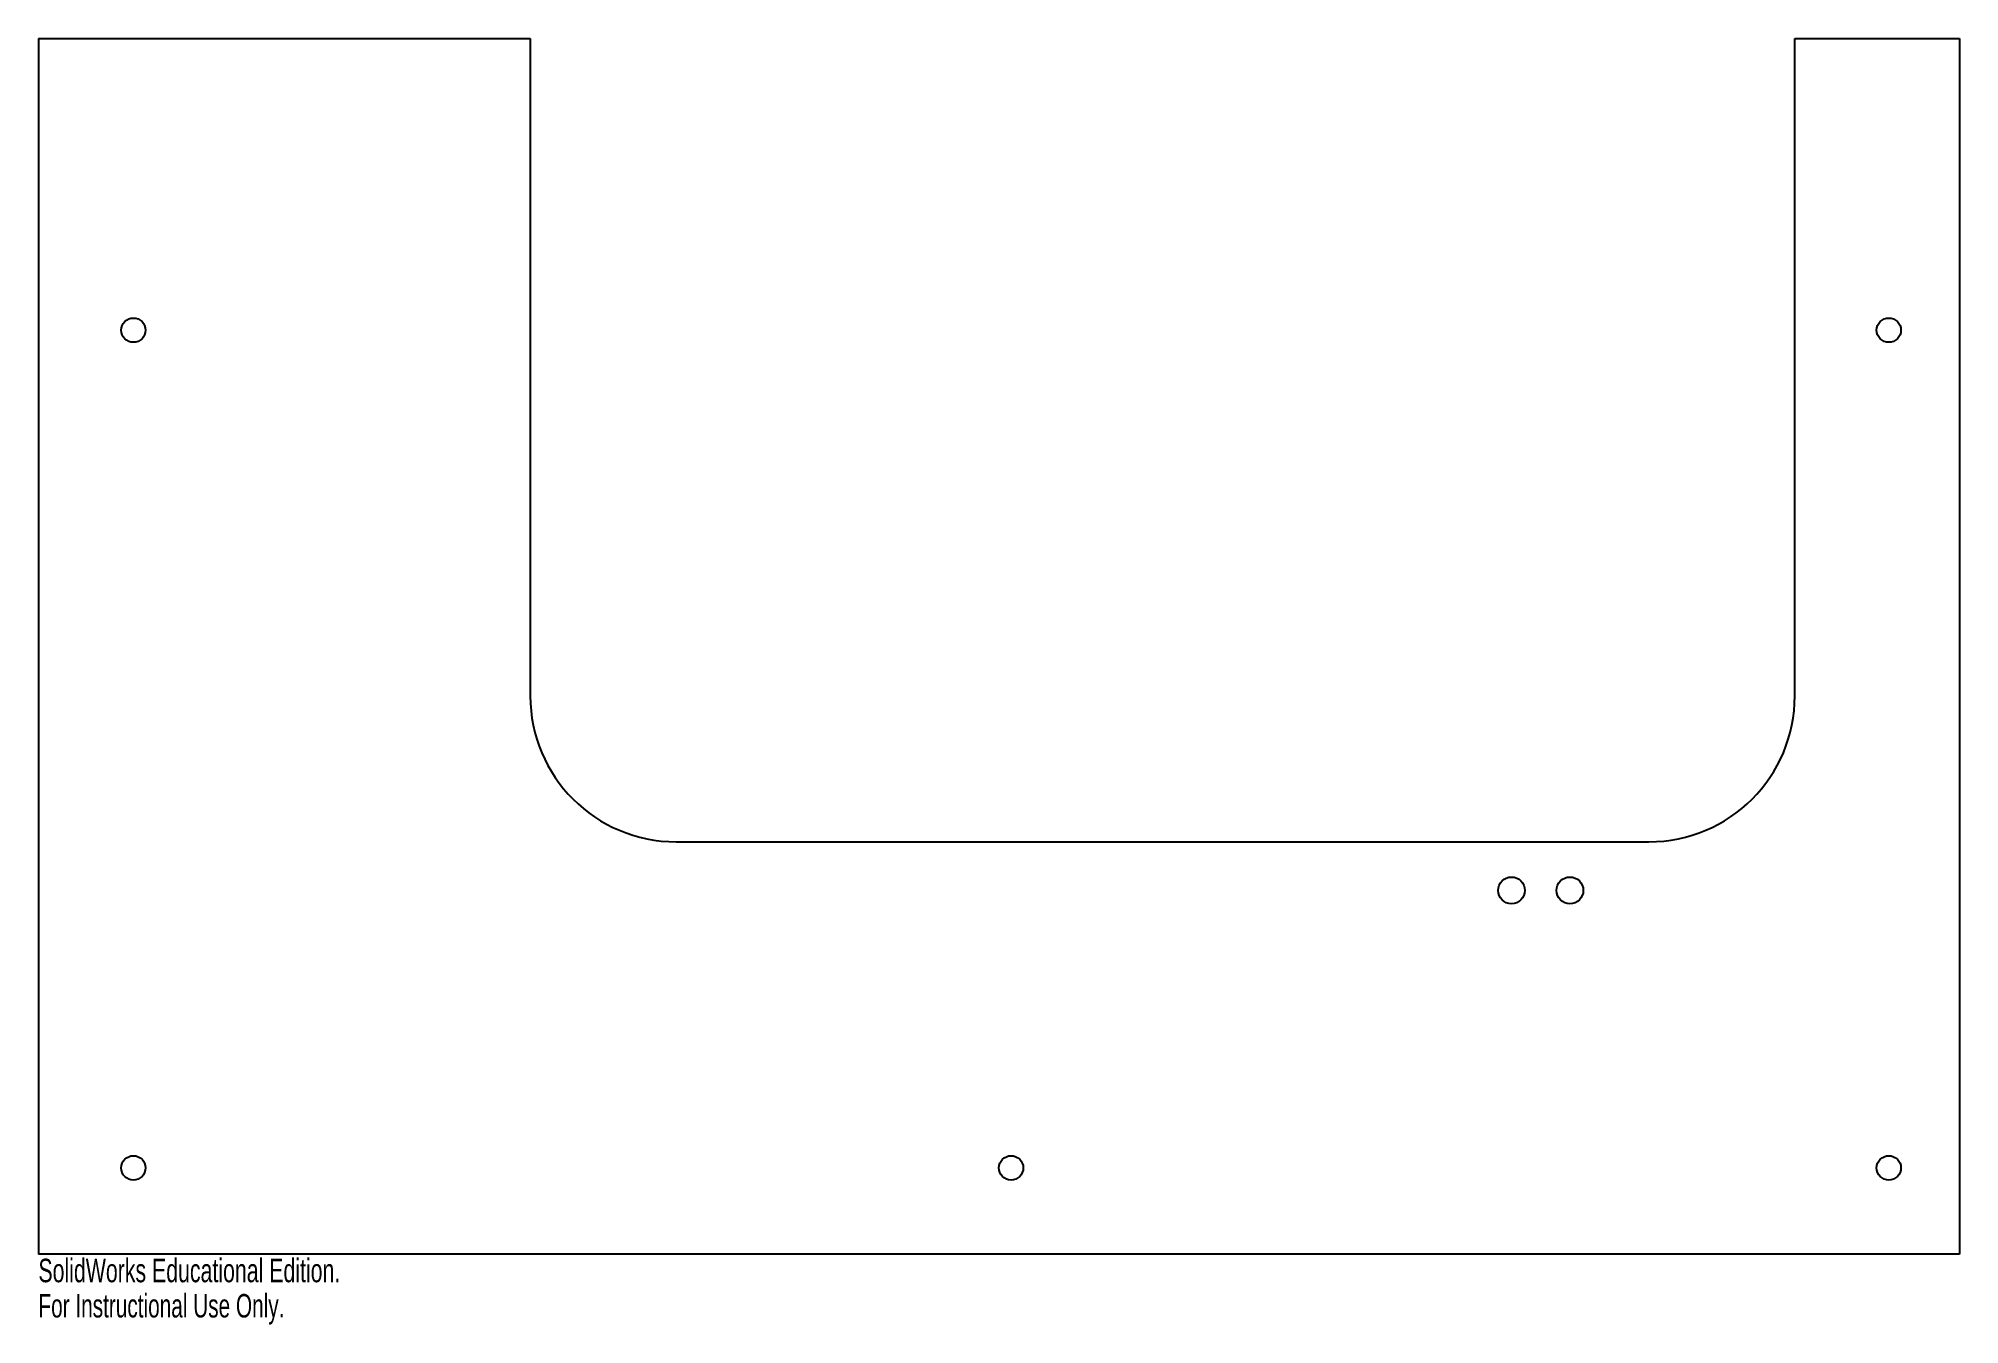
# Model space of a CAD drawing. Extents: x -27 to 12.5, y -1.5 to 25.
import ezdxf
from ezdxf.enums import TextEntityAlignment as Align

# ---------------------------------------------------------------- set-up
doc = ezdxf.new("R2010")
doc.units = 0
doc.layers.get('0').update_dxf_attribs({"linetype": 'CONTINUOUS'})

msp = doc.modelspace()

# ---------------------------------------------------------------- linework, layer by layer
at = {"color": 7, "linetype": 'CONTINUOUS'}
for p, q in [((-27, 25), (-16.887, 25)), ((-27, 25), (-27, 0)), ((-16.887, 25), (-16.887, 11.478)), ((9.113, 25), (12.5, 25)), ((9.113, 11.478), (9.113, 25)), ((12.5, 25), (12.5, 0)), ((-13.887, 8.478), (6.113, 8.478)), ((12.5, 0), (-27, 0))]:
    msp.add_line(p, q, dxfattribs=at)
for centre, radius in [((-25.047, 19), 0.25), ((11.045, 19), 0.25), ((3.288, 7.478), 0.275), ((4.488, 7.478), 0.275), ((-25.047, 1.772), 0.25), ((-7.001, 1.772), 0.25), ((11.045, 1.772), 0.25)]:
    msp.add_circle(centre, radius, dxfattribs=at)
for centre, start, end in [((-13.887, 11.478), 180, 270), ((6.113, 11.478), 270, 0)]:
    msp.add_arc(centre, 3, start, end, dxfattribs=at)

# ---------------------------------------------------------------- texts
for s, width, p in [('SolidWorks Educational Edition.', 0.677419, (-27, -0.725)), ('For Instructional Use Only.', 0.661111, (-27, -1.45))]:
    msp.add_text(s, height=0.48336, dxfattribs=dict(at, width=width)).set_placement(p, align=Align.BOTTOM_LEFT)

doc.saveas('drawing.dxf')
